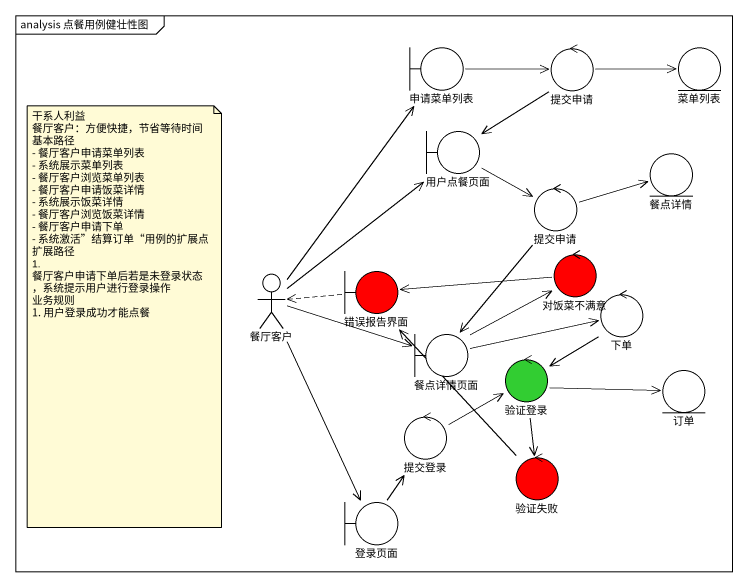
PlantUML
@startuml
mainframe analysis 点餐用例健壮性图
boundary 申请菜单列表
control 提交申请
entity 菜单列表
boundary 用户点餐页面
control "提交申请" as 提交申请_2
entity 餐点详情
actor 餐厅客户
boundary 错误报告界面 #FF0000
control 对饭菜不满意 #FF0000
control 下单
boundary 餐点详情页面
control 验证登录 #32CD32
entity 订单
control 提交登录
control 验证失败 #FF0000
boundary 登录页面
申请菜单列表 -right-> 提交申请
提交申请 -right-> 菜单列表
提交申请 --> 用户点餐页面
用户点餐页面 -right-> 提交申请_2
提交申请_2 -right-> 餐点详情
提交申请_2 --> 餐点详情页面
餐厅客户 -up-> 申请菜单列表
餐厅客户 -up-> 用户点餐页面
餐厅客户 -right-> 餐点详情页面
餐厅客户 --> 登录页面
错误报告界面 .left.> 餐厅客户
对饭菜不满意 -left-> 错误报告界面
下单 --> 验证登录
餐点详情页面 -up-> 对饭菜不满意
餐点详情页面 -right-> 下单
验证登录 -right-> 订单
验证登录 --> 验证失败
提交登录 -right-> 验证登录
验证失败 -up-> 错误报告界面
登录页面 -up-> 提交登录
note as N1
  干系人利益
  餐厅客户：方便快捷，节省等待时间
  基本路径
  - 餐厅客户申请菜单列表
  - 系统展示菜单列表
  - 餐厅客户浏览菜单列表
  - 餐厅客户申请饭菜详情
  - 系统展示饭菜详情
  - 餐厅客户浏览饭菜详情
  - 餐厅客户申请下单
  - 系统激活”结算订单“用例的扩展点
  扩展路径
  1. 餐厅客户申请下单后若是未登录状态，系统提示用户进行登录操作
  业务规则
  1. 用户登录成功才能点餐
end note
@enduml
